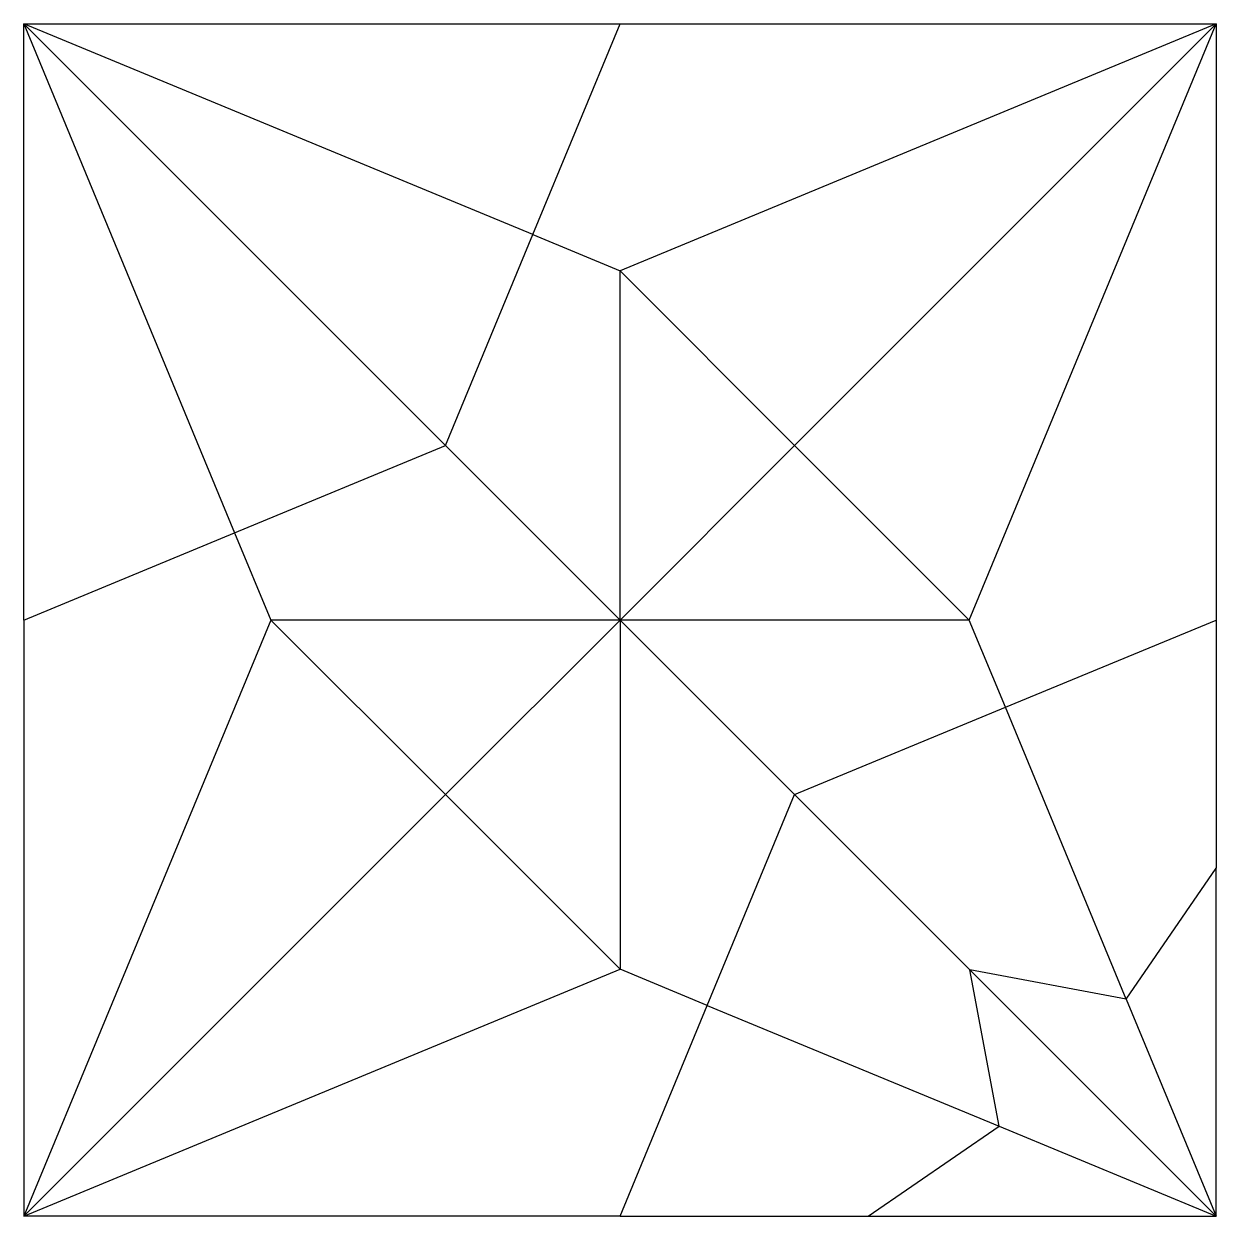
# Model space of a CAD drawing. Header units: millimetres. Extents: x 0 to 128, y 0 to 129.
import ezdxf

# ---------------------------------------------------------------- set-up
doc = ezdxf.new("R2010")
doc.units = ezdxf.units.MM

msp = doc.modelspace()

# ---------------------------------------------------------------- linework, layer by layer
for p, q in [((0.01, 128.64), (64.24, 128.64)), ((0.01, 64.41), (0.01, 128.64)), ((64.24, 128.64), (128.46, 128.64)), ((128.46, 128.64), (128.46, 64.41)), ((0.01, 64.41), (0.01, 0.19)), ((128.46, 64.41), (128.46, 37.69)), ((128.46, 0.19), (128.46, 37.69)), ((64.24, 0.19), (0.01, 0.19)), ((64.24, 0.19), (90.96, 0.19)), ((90.96, 0.19), (128.46, 0.19))]:
    msp.add_line(p, q)
at = {"color": 5}
for p, q in [((54.83, 105.93), (0.01, 128.64)), ((0.01, 128.64), (22.72, 73.82)), ((128.46, 128.64), (64.24, 102.04)), ((101.86, 64.41), (128.46, 128.64)), ((45.43, 83.22), (54.83, 105.93)), ((54.83, 105.93), (64.24, 102.04)), ((64.24, 102.04), (83.05, 83.22)), ((22.72, 73.82), (45.43, 83.22)), ((45.43, 83.22), (64.24, 64.41)), ((64.24, 64.41), (83.05, 83.22)), ((83.05, 83.22), (101.86, 64.41)), ((22.72, 73.82), (26.62, 64.41)), ((26.62, 64.41), (0.01, 0.19)), ((26.62, 64.41), (45.43, 45.6)), ((45.43, 45.6), (64.24, 64.41)), ((64.24, 64.41), (83.05, 45.6)), ((105.75, 55.01), (101.86, 64.41)), ((83.05, 45.6), (105.75, 55.01)), ((118.77, 23.58), (105.75, 55.01)), ((45.43, 45.6), (64.24, 26.79)), ((73.64, 22.9), (83.05, 45.6)), ((118.77, 23.58), (128.46, 37.69)), ((0.01, 0.19), (64.24, 26.79)), ((73.64, 22.9), (64.24, 26.79)), ((101.94, 26.71), (128.46, 0.19)), ((118.77, 23.58), (128.46, 0.19)), ((73.64, 22.9), (105.07, 9.88)), ((90.96, 0.19), (105.07, 9.88)), ((105.07, 9.88), (128.46, 0.19))]:
    msp.add_line(p, q, dxfattribs=at)
at = {"color": 1}
for p, q in [((0.01, 128.64), (45.43, 83.22)), ((54.83, 105.93), (64.24, 128.64)), ((83.05, 83.22), (128.46, 128.64)), ((64.24, 64.41), (64.24, 102.04)), ((0.01, 64.41), (22.72, 73.82)), ((64.24, 64.41), (26.62, 64.41)), ((64.24, 64.41), (64.24, 26.79)), ((101.86, 64.41), (64.24, 64.41)), ((105.75, 55.01), (128.46, 64.41)), ((0.01, 0.19), (45.43, 45.6)), ((83.05, 45.6), (101.94, 26.71)), ((105.07, 9.88), (101.94, 26.71)), ((118.77, 23.58), (101.94, 26.71)), ((64.24, 0.19), (73.64, 22.9))]:
    msp.add_line(p, q, dxfattribs=at)

doc.saveas('drawing.dxf')
